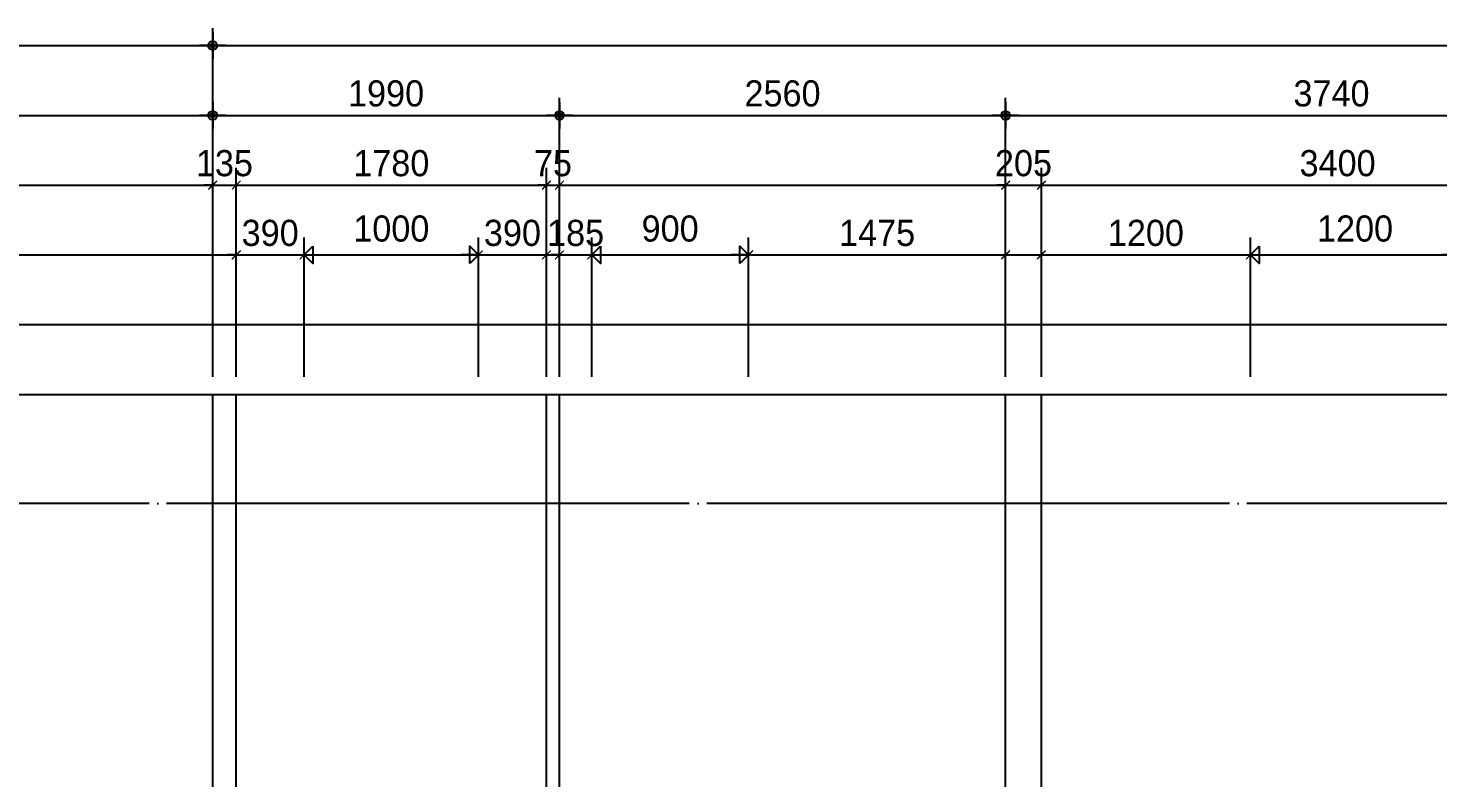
# Model space of a CAD drawing. Header units: millimetres. Extents: x -24416 to 92204, y -190080 to 23760.
# Drawn here: x 54175 to 62264, y -141087 to -136788 of the extents above; entities that cross this region are included whole.
import ezdxf

# ---------------------------------------------------------------- set-up
doc = ezdxf.new("R2010")
doc.units = ezdxf.units.MM
doc.header["$LTSCALE"] = 50
doc.linetypes.add('AUDIT_D_220706163347-0', pattern=[0])
doc.linetypes.add('CEN', pattern=[62, 60, -1, 0, -1])
doc.layers.get('defpoints').update_dxf_attribs({"color": 139})
for name, color, linetype in [('AA-XXXX-DIMS', 7, 'Continuous'), ('ARDM', 7, 'Continuous'), ('CEN_CON', 1, 'CEN'), ('DIM', 7, 'AUDIT_D_220706163347-0')]:
    doc.layers.add(name, color=color, linetype=linetype)
doc.layers.add('AA-XXXX-MC', color=153, linetype='AUDIT_D_220706163347-0', plot=False)
doc.styles.add('HAUD01', font='Dotum.ttf')
doc.styles.add('맑은고딕', font='malgun.ttf', dxfattribs={"width": 0.9})
doc.dimstyles.new('DIM-50', dxfattribs={"dimscale": 50, "dimtxt": 3, "dimasz": 1, "dimexe": 2, "dimexo": 2, "dimgap": 1, "dimtad": 1, "dimdec": 0, "dimzin": 0, "dimdsep": 46, "dimtxsty": '맑은고딕', "dimblk1": 'DIMDOT', "dimblk2": 'DIMDOT', "dimsah": 1, "dimcen": 0.09, "dimdle": 2, "dimclrd": 7, "dimclre": 7, "dimclrt": 3, "dimadec": 0, "dimazin": 0, "dimtfac": 1, "dimtdec": 0, "dimtix": 1, "dimtmove": 2, "dimatfit": 3, "dimldrblk": 'DIMDOT', "dimfxl": 1, "dimtolj": 1, "dimtzin": 0, "dimarcsym": 0})
doc.dimstyles.new('MCDIM-50', dxfattribs={"dimscale": 50, "dimtxt": 3, "dimasz": 1, "dimexe": 2, "dimexo": 2, "dimgap": 1, "dimtad": 1, "dimdec": 0, "dimzin": 0, "dimdsep": 46, "dimtxsty": '맑은고딕', "dimblk1": 'ARCHTICK', "dimblk2": 'ARCHTICK', "dimsah": 1, "dimcen": 0.09, "dimdle": 2, "dimclrd": 7, "dimclre": 7, "dimclrt": 3, "dimadec": 0, "dimazin": 0, "dimtfac": 1, "dimtdec": 0, "dimtix": 1, "dimtmove": 2, "dimatfit": 3, "dimldrblk": 'ARCHTICK', "dimfxl": 1, "dimtolj": 1, "dimtzin": 0, "dimarcsym": 0})
doc.dimstyles.new('외부100-win', dxfattribs={"dimscale": 50, "dimtxt": 3, "dimasz": 1, "dimexe": 2, "dimexo": 2.5, "dimgap": 1.5, "dimtad": 1, "dimdec": 0, "dimzin": 0, "dimdsep": 46, "dimtxsty": '맑은고딕', "dimblk": 'DO2-2', "dimblk1": 'DO2-2', "dimblk2": 'DIMDOT', "dimcen": 0.09, "dimdle": 2, "dimclrd": 7, "dimclre": 7, "dimclrt": 3, "dimadec": 0, "dimazin": 0, "dimtfac": 1, "dimtdec": 0, "dimtix": 1, "dimtmove": 2, "dimatfit": 3, "dimldrblk": 'DO2-2', "dimfxl": 1, "dimtolj": 1, "dimtzin": 0, "dimarcsym": 0})

# ---------------------------------------------------------------- blocks, each defined once
blk = doc.blocks.new('DIMDOT')
at = {"layer": 'AA-XXXX-DIMS'}
for p, q in [((-1.5, 0), (1.5, 0)), ((0, -1.5), (0, 1.5))]:
    blk.add_line(p, q, dxfattribs=at)
for radius in [0.5, 0.25]:
    blk.add_circle((0, 0), radius, dxfattribs=at)
blk = doc.blocks.new('*D320')
at = {"layer": 'defpoints', "color": 0, "transparency": 16777216}
for p in [(7069.9, -161048.2), (5079.9, -162648.2), (7069.9, -162648.2)]:
    blk.add_point(p, dxfattribs=at)
at = {"layer": 'DIM', "color": 7, "lineweight": -2, "transparency": 16777216}
for p, q in [((5079.9, -162548.2), (5079.9, -160948.2)), ((7069.9, -162548.2), (7069.9, -160948.2)), ((5129.9, -161048.2), (7019.9, -161048.2))]:
    blk.add_line(p, q, dxfattribs=at)
at = {"layer": 'DIM', "color": 7, "lineweight": -2, "transparency": 16777216, "xscale": 50, "yscale": 50, "zscale": 50, "rotation": 180}
blk.add_blockref('DIMDOT', (5079.9, -161048.2), dxfattribs=at)
at = {"layer": 'DIM', "color": 7, "lineweight": -2, "transparency": 16777216, "xscale": 50, "yscale": 50, "zscale": 50}
blk.add_blockref('DIMDOT', (7069.9, -161048.2), dxfattribs=at)
at = {"layer": 'DIM', "color": 3, "transparency": 16777216, "insert": (6074.9, -160923.1), "char_height": 150, "attachment_point": 5, "style": 'HAUD01'}
blk.add_mtext('\\A1;1990', dxfattribs=at)
blk = doc.blocks.new('*D321')
at = {"layer": 'defpoints', "color": 0, "transparency": 16777216}
for p in [(9629.9, -161048.2), (7069.9, -162648.2), (9629.9, -162648.2)]:
    blk.add_point(p, dxfattribs=at)
at = {"layer": 'DIM', "color": 7, "lineweight": -2, "transparency": 16777216}
for p, q in [((7069.9, -162548.2), (7069.9, -160948.2)), ((9629.9, -162548.2), (9629.9, -160948.2)), ((7119.9, -161048.2), (9579.9, -161048.2))]:
    blk.add_line(p, q, dxfattribs=at)
at = {"layer": 'DIM', "color": 7, "lineweight": -2, "transparency": 16777216, "xscale": 50, "yscale": 50, "zscale": 50, "rotation": 180}
blk.add_blockref('DIMDOT', (7069.9, -161048.2), dxfattribs=at)
at = {"layer": 'DIM', "color": 7, "lineweight": -2, "transparency": 16777216, "xscale": 50, "yscale": 50, "zscale": 50}
blk.add_blockref('DIMDOT', (9629.9, -161048.2), dxfattribs=at)
at = {"layer": 'DIM', "color": 3, "transparency": 16777216, "insert": (8349.9, -160923.1), "char_height": 150, "attachment_point": 5, "style": 'HAUD01'}
blk.add_mtext('\\A1;2560', dxfattribs=at)
blk = doc.blocks.new('*D322')
at = {"layer": 'defpoints', "color": 0, "transparency": 16777216}
for p in [(13369.9, -161048.2), (9629.9, -162648.2), (13369.9, -162648.2)]:
    blk.add_point(p, dxfattribs=at)
at = {"layer": 'DIM', "color": 7, "lineweight": -2, "transparency": 16777216}
for p, q in [((9629.9, -162548.2), (9629.9, -160948.2)), ((13369.9, -162548.2), (13369.9, -160948.2)), ((9679.9, -161048.2), (13319.9, -161048.2))]:
    blk.add_line(p, q, dxfattribs=at)
at = {"layer": 'DIM', "color": 7, "lineweight": -2, "transparency": 16777216, "xscale": 50, "yscale": 50, "zscale": 50, "rotation": 180}
blk.add_blockref('DIMDOT', (9629.9, -161048.2), dxfattribs=at)
at = {"layer": 'DIM', "color": 7, "lineweight": -2, "transparency": 16777216, "xscale": 50, "yscale": 50, "zscale": 50}
blk.add_blockref('DIMDOT', (13369.9, -161048.2), dxfattribs=at)
at = {"layer": 'DIM', "color": 3, "transparency": 16777216, "insert": (11499.9, -160923.1), "char_height": 150, "attachment_point": 5, "style": 'HAUD01'}
blk.add_mtext('\\A1;3740', dxfattribs=at)
blk = doc.blocks.new('*D332')
at = {"layer": 'defpoints', "color": 0, "transparency": 16777216}
for p in [(30339.9, -160648.2), (5079.9, -162648.2), (30339.9, -162648.2)]:
    blk.add_point(p, dxfattribs=at)
at = {"layer": 'DIM', "color": 7, "lineweight": -2, "transparency": 16777216}
for p, q in [((5079.9, -162548.2), (5079.9, -160548.2)), ((30339.9, -162548.2), (30339.9, -160548.2)), ((5129.9, -160648.2), (30289.9, -160648.2))]:
    blk.add_line(p, q, dxfattribs=at)
at = {"layer": 'DIM', "color": 7, "lineweight": -2, "transparency": 16777216, "xscale": 50, "yscale": 50, "zscale": 50, "rotation": 180}
blk.add_blockref('DIMDOT', (5079.9, -160648.2), dxfattribs=at)
at = {"layer": 'DIM', "color": 7, "lineweight": -2, "transparency": 16777216, "xscale": 50, "yscale": 50, "zscale": 50}
blk.add_blockref('DIMDOT', (30339.9, -160648.2), dxfattribs=at)
at = {"layer": 'DIM', "color": 3, "transparency": 16777216, "insert": (17709.9, -160523.1), "char_height": 150, "attachment_point": 5, "style": 'HAUD01'}
blk.add_mtext('\\A1;25260', dxfattribs=at)
blk = doc.blocks.new('_ArchTick')
at = {"color": 0, "linetype": 'ByBlock', "const_width": 0.15}
blk.add_lwpolyline([(-0.5, -0.5), (0.5, 0.5)], dxfattribs=at)
blk = doc.blocks.new('*D333')
at = {"layer": 'defpoints', "color": 0, "linetype": 'ByBlock', "transparency": 16777216}
for p in [(5214.9, -161448.2), (5079.9, -162648.2), (5214.9, -162648.2)]:
    blk.add_point(p, dxfattribs=at)
at = {"layer": 'DIM', "color": 7, "linetype": 'ByBlock', "lineweight": -2, "transparency": 16777216}
for p, q in [((5079.9, -162548.2), (5079.9, -161348.2)), ((5214.9, -162548.2), (5214.9, -161348.2)), ((5079.9, -161448.2), (5029.9, -161448.2)), ((5079.9, -161448.2), (5214.9, -161448.2)), ((5214.9, -161448.2), (5264.9, -161448.2))]:
    blk.add_line(p, q, dxfattribs=at)
at = {"layer": 'DIM', "color": 7, "linetype": 'ByBlock', "lineweight": -2, "transparency": 16777216, "xscale": 50, "yscale": 50, "zscale": 50}
blk.add_blockref('_ArchTick', (5079.9, -161448.2), dxfattribs=at)
at = {"layer": 'DIM', "color": 7, "linetype": 'ByBlock', "lineweight": -2, "transparency": 16777216, "xscale": 50, "yscale": 50, "zscale": 50, "rotation": 180}
blk.add_blockref('_ArchTick', (5214.9, -161448.2), dxfattribs=at)
at = {"layer": 'DIM', "color": 3, "linetype": 'ByBlock', "transparency": 16777216, "insert": (5147.4, -161323.1), "char_height": 150, "attachment_point": 5, "style": 'HAUD01'}
blk.add_mtext('\\A1;135', dxfattribs=at)
blk = doc.blocks.new('*D334')
at = {"layer": 'defpoints', "color": 0, "linetype": 'ByBlock', "transparency": 16777216}
for p in [(6994.9, -161448.2), (5214.9, -162648.2), (6994.9, -162648.2)]:
    blk.add_point(p, dxfattribs=at)
at = {"layer": 'DIM', "color": 7, "linetype": 'ByBlock', "lineweight": -2, "transparency": 16777216}
for p, q in [((5214.9, -162548.2), (5214.9, -161348.2)), ((6994.9, -162548.2), (6994.9, -161348.2)), ((5114.9, -161448.2), (7094.9, -161448.2))]:
    blk.add_line(p, q, dxfattribs=at)
at = {"layer": 'DIM', "color": 7, "linetype": 'ByBlock', "lineweight": -2, "transparency": 16777216, "xscale": 50, "yscale": 50, "zscale": 50, "rotation": 180}
blk.add_blockref('_ArchTick', (5214.9, -161448.2), dxfattribs=at)
at = {"layer": 'DIM', "color": 7, "linetype": 'ByBlock', "lineweight": -2, "transparency": 16777216, "xscale": 50, "yscale": 50, "zscale": 50}
blk.add_blockref('_ArchTick', (6994.9, -161448.2), dxfattribs=at)
at = {"layer": 'DIM', "color": 3, "linetype": 'ByBlock', "transparency": 16777216, "insert": (6104.9, -161323.1), "char_height": 150, "attachment_point": 5, "style": 'HAUD01'}
blk.add_mtext('\\A1;1780', dxfattribs=at)
blk = doc.blocks.new('*D335')
at = {"layer": 'defpoints', "color": 0, "linetype": 'ByBlock', "transparency": 16777216}
for p in [(7069.9, -161448.2), (6994.9, -162648.2), (7069.9, -162648.2)]:
    blk.add_point(p, dxfattribs=at)
at = {"layer": 'DIM', "color": 7, "linetype": 'ByBlock', "lineweight": -2, "transparency": 16777216}
for p, q in [((6994.9, -162548.2), (6994.9, -161348.2)), ((7069.9, -162548.2), (7069.9, -161348.2)), ((6994.9, -161448.2), (6944.9, -161448.2)), ((6994.9, -161448.2), (7069.9, -161448.2)), ((7069.9, -161448.2), (7119.9, -161448.2))]:
    blk.add_line(p, q, dxfattribs=at)
at = {"layer": 'DIM', "color": 7, "linetype": 'ByBlock', "lineweight": -2, "transparency": 16777216, "xscale": 50, "yscale": 50, "zscale": 50}
blk.add_blockref('_ArchTick', (6994.9, -161448.2), dxfattribs=at)
at = {"layer": 'DIM', "color": 7, "linetype": 'ByBlock', "lineweight": -2, "transparency": 16777216, "xscale": 50, "yscale": 50, "zscale": 50, "rotation": 180}
blk.add_blockref('_ArchTick', (7069.9, -161448.2), dxfattribs=at)
at = {"layer": 'DIM', "color": 3, "linetype": 'ByBlock', "transparency": 16777216, "insert": (7032.4, -161323.1), "char_height": 150, "attachment_point": 5, "style": 'HAUD01'}
blk.add_mtext('\\A1;75', dxfattribs=at)
blk = doc.blocks.new('*D336')
at = {"layer": 'defpoints', "color": 0, "linetype": 'ByBlock', "transparency": 16777216}
for p in [(9834.9, -161448.2), (9629.9, -162648.2), (9834.9, -162648.2)]:
    blk.add_point(p, dxfattribs=at)
at = {"layer": 'DIM', "color": 7, "linetype": 'ByBlock', "lineweight": -2, "transparency": 16777216}
for p, q in [((9629.9, -162548.2), (9629.9, -161348.2)), ((9834.9, -162548.2), (9834.9, -161348.2)), ((9629.9, -161448.2), (9579.9, -161448.2)), ((9629.9, -161448.2), (9834.9, -161448.2)), ((9834.9, -161448.2), (9884.9, -161448.2))]:
    blk.add_line(p, q, dxfattribs=at)
at = {"layer": 'DIM', "color": 7, "linetype": 'ByBlock', "lineweight": -2, "transparency": 16777216, "xscale": 50, "yscale": 50, "zscale": 50}
blk.add_blockref('_ArchTick', (9629.9, -161448.2), dxfattribs=at)
at = {"layer": 'DIM', "color": 7, "linetype": 'ByBlock', "lineweight": -2, "transparency": 16777216, "xscale": 50, "yscale": 50, "zscale": 50, "rotation": 180}
blk.add_blockref('_ArchTick', (9834.9, -161448.2), dxfattribs=at)
at = {"layer": 'DIM', "color": 3, "linetype": 'ByBlock', "transparency": 16777216, "insert": (9732.4, -161323.1), "char_height": 150, "attachment_point": 5, "style": 'HAUD01'}
blk.add_mtext('\\A1;205', dxfattribs=at)
blk = doc.blocks.new('*D337')
at = {"layer": 'defpoints', "color": 0, "linetype": 'ByBlock', "transparency": 16777216}
for p in [(13234.9, -161448.2), (9834.9, -162648.2), (13234.9, -162648.2)]:
    blk.add_point(p, dxfattribs=at)
at = {"layer": 'DIM', "color": 7, "linetype": 'ByBlock', "lineweight": -2, "transparency": 16777216}
for p, q in [((9834.9, -162548.2), (9834.9, -161348.2)), ((13234.9, -162548.2), (13234.9, -161348.2)), ((9734.9, -161448.2), (13334.9, -161448.2))]:
    blk.add_line(p, q, dxfattribs=at)
at = {"layer": 'DIM', "color": 7, "linetype": 'ByBlock', "lineweight": -2, "transparency": 16777216, "xscale": 50, "yscale": 50, "zscale": 50, "rotation": 180}
blk.add_blockref('_ArchTick', (9834.9, -161448.2), dxfattribs=at)
at = {"layer": 'DIM', "color": 7, "linetype": 'ByBlock', "lineweight": -2, "transparency": 16777216, "xscale": 50, "yscale": 50, "zscale": 50}
blk.add_blockref('_ArchTick', (13234.9, -161448.2), dxfattribs=at)
at = {"layer": 'DIM', "color": 3, "linetype": 'ByBlock', "transparency": 16777216, "insert": (11534.9, -161323.1), "char_height": 150, "attachment_point": 5, "style": 'HAUD01'}
blk.add_mtext('\\A1;3400', dxfattribs=at)
blk = doc.blocks.new('*D354')
at = {"layer": 'defpoints', "color": 0, "linetype": 'ByBlock', "transparency": 16777216}
for p in [(5604.9, -161848.2), (5214.9, -162648.2), (5604.9, -162648.2)]:
    blk.add_point(p, dxfattribs=at)
at = {"layer": 'DIM', "color": 7, "linetype": 'ByBlock', "lineweight": -2, "transparency": 16777216}
for p, q in [((5214.9, -162548.2), (5214.9, -161748.2)), ((5604.9, -162548.2), (5604.9, -161748.2)), ((5214.9, -161848.2), (5164.9, -161848.2)), ((5214.9, -161848.2), (5604.9, -161848.2)), ((5604.9, -161848.2), (5654.9, -161848.2))]:
    blk.add_line(p, q, dxfattribs=at)
at = {"layer": 'DIM', "color": 7, "linetype": 'ByBlock', "lineweight": -2, "transparency": 16777216, "xscale": 50, "yscale": 50, "zscale": 50}
blk.add_blockref('_ArchTick', (5214.9, -161848.2), dxfattribs=at)
at = {"layer": 'DIM', "color": 7, "linetype": 'ByBlock', "lineweight": -2, "transparency": 16777216, "xscale": 50, "yscale": 50, "zscale": 50, "rotation": 180}
blk.add_blockref('_ArchTick', (5604.9, -161848.2), dxfattribs=at)
at = {"layer": 'DIM', "color": 3, "linetype": 'ByBlock', "transparency": 16777216, "insert": (5409.9, -161723.1), "char_height": 150, "attachment_point": 5, "style": 'HAUD01'}
blk.add_mtext('\\A1;390', dxfattribs=at)
blk = doc.blocks.new('DO2-2')
at = {"layer": 'ARDM'}
blk.add_line((0, 0), (-2, 0), dxfattribs=at)
blk.add_lwpolyline([(-1, -1), (-1, 1), (0, 0)], close=True, dxfattribs=at)
blk = doc.blocks.new('*D355')
at = {"layer": 'defpoints', "color": 0, "linetype": 'ByBlock', "transparency": 16777216}
for p in [(6604.9, -161848.2), (5604.9, -162648.2), (6604.9, -162648.2)]:
    blk.add_point(p, dxfattribs=at)
at = {"layer": 'DIM', "color": 7, "linetype": 'ByBlock', "lineweight": -2, "transparency": 16777216}
for p, q in [((5604.9, -162523.2), (5604.9, -161748.2)), ((6604.9, -162523.2), (6604.9, -161748.2)), ((5654.9, -161848.2), (6554.9, -161848.2))]:
    blk.add_line(p, q, dxfattribs=at)
at = {"layer": 'DIM', "color": 7, "linetype": 'ByBlock', "lineweight": -2, "transparency": 16777216, "xscale": 50, "yscale": 50, "zscale": 50, "rotation": 180}
blk.add_blockref('DO2-2', (5604.9, -161848.2), dxfattribs=at)
at = {"layer": 'DIM', "color": 7, "linetype": 'ByBlock', "lineweight": -2, "transparency": 16777216, "xscale": 50, "yscale": 50, "zscale": 50}
blk.add_blockref('DO2-2', (6604.9, -161848.2), dxfattribs=at)
at = {"layer": 'DIM', "color": 3, "linetype": 'ByBlock', "transparency": 16777216, "insert": (6104.9, -161698.1), "char_height": 150, "attachment_point": 5, "style": 'HAUD01'}
blk.add_mtext('\\A1;1000', dxfattribs=at)
blk = doc.blocks.new('*D356')
at = {"layer": 'defpoints', "color": 0, "linetype": 'ByBlock', "transparency": 16777216}
for p in [(6994.9, -161848.2), (6604.9, -162648.2), (6994.9, -162648.2)]:
    blk.add_point(p, dxfattribs=at)
at = {"layer": 'DIM', "color": 7, "linetype": 'ByBlock', "lineweight": -2, "transparency": 16777216}
for p, q in [((6604.9, -162548.2), (6604.9, -161748.2)), ((6994.9, -162548.2), (6994.9, -161748.2)), ((6604.9, -161848.2), (6554.9, -161848.2)), ((6604.9, -161848.2), (6994.9, -161848.2)), ((6994.9, -161848.2), (7044.9, -161848.2))]:
    blk.add_line(p, q, dxfattribs=at)
at = {"layer": 'DIM', "color": 7, "linetype": 'ByBlock', "lineweight": -2, "transparency": 16777216, "xscale": 50, "yscale": 50, "zscale": 50}
blk.add_blockref('_ArchTick', (6604.9, -161848.2), dxfattribs=at)
at = {"layer": 'DIM', "color": 7, "linetype": 'ByBlock', "lineweight": -2, "transparency": 16777216, "xscale": 50, "yscale": 50, "zscale": 50, "rotation": 180}
blk.add_blockref('_ArchTick', (6994.9, -161848.2), dxfattribs=at)
at = {"layer": 'DIM', "color": 3, "linetype": 'ByBlock', "transparency": 16777216, "insert": (6799.9, -161723.1), "char_height": 150, "attachment_point": 5, "style": 'HAUD01'}
blk.add_mtext('\\A1;390', dxfattribs=at)
blk = doc.blocks.new('*D357')
at = {"layer": 'defpoints', "color": 0, "linetype": 'ByBlock', "transparency": 16777216}
for p in [(7254.9, -161848.2), (7069.9, -162648.2), (7254.9, -162648.2)]:
    blk.add_point(p, dxfattribs=at)
at = {"layer": 'DIM', "color": 7, "linetype": 'ByBlock', "lineweight": -2, "transparency": 16777216}
for p, q in [((7069.9, -162548.2), (7069.9, -161748.2)), ((7254.9, -162548.2), (7254.9, -161748.2)), ((7069.9, -161848.2), (7019.9, -161848.2)), ((7069.9, -161848.2), (7254.9, -161848.2)), ((7254.9, -161848.2), (7304.9, -161848.2))]:
    blk.add_line(p, q, dxfattribs=at)
at = {"layer": 'DIM', "color": 7, "linetype": 'ByBlock', "lineweight": -2, "transparency": 16777216, "xscale": 50, "yscale": 50, "zscale": 50}
blk.add_blockref('_ArchTick', (7069.9, -161848.2), dxfattribs=at)
at = {"layer": 'DIM', "color": 7, "linetype": 'ByBlock', "lineweight": -2, "transparency": 16777216, "xscale": 50, "yscale": 50, "zscale": 50, "rotation": 180}
blk.add_blockref('_ArchTick', (7254.9, -161848.2), dxfattribs=at)
at = {"layer": 'DIM', "color": 3, "linetype": 'ByBlock', "transparency": 16777216, "insert": (7162.4, -161723.1), "char_height": 150, "attachment_point": 5, "style": 'HAUD01'}
blk.add_mtext('\\A1;185', dxfattribs=at)
blk = doc.blocks.new('*D358')
at = {"layer": 'defpoints', "color": 0, "linetype": 'ByBlock', "transparency": 16777216}
for p in [(8154.9, -161848.2), (7254.9, -162648.2), (8154.9, -162648.2)]:
    blk.add_point(p, dxfattribs=at)
at = {"layer": 'DIM', "color": 7, "linetype": 'ByBlock', "lineweight": -2, "transparency": 16777216}
for p, q in [((7254.9, -162523.2), (7254.9, -161748.2)), ((8154.9, -162523.2), (8154.9, -161748.2)), ((7304.9, -161848.2), (8104.9, -161848.2))]:
    blk.add_line(p, q, dxfattribs=at)
at = {"layer": 'DIM', "color": 7, "linetype": 'ByBlock', "lineweight": -2, "transparency": 16777216, "xscale": 50, "yscale": 50, "zscale": 50, "rotation": 180}
blk.add_blockref('DO2-2', (7254.9, -161848.2), dxfattribs=at)
at = {"layer": 'DIM', "color": 7, "linetype": 'ByBlock', "lineweight": -2, "transparency": 16777216, "xscale": 50, "yscale": 50, "zscale": 50}
blk.add_blockref('DO2-2', (8154.9, -161848.2), dxfattribs=at)
at = {"layer": 'DIM', "color": 3, "linetype": 'ByBlock', "transparency": 16777216, "insert": (7704.9, -161698.1), "char_height": 150, "attachment_point": 5, "style": 'HAUD01'}
blk.add_mtext('\\A1;900', dxfattribs=at)
blk = doc.blocks.new('*D359')
at = {"layer": 'defpoints', "color": 0, "linetype": 'ByBlock', "transparency": 16777216}
for p in [(9629.9, -161848.2), (8154.9, -162648.2), (9629.9, -162648.2)]:
    blk.add_point(p, dxfattribs=at)
at = {"layer": 'DIM', "color": 7, "linetype": 'ByBlock', "lineweight": -2, "transparency": 16777216}
for p, q in [((8154.9, -162548.2), (8154.9, -161748.2)), ((9629.9, -162548.2), (9629.9, -161748.2)), ((8054.9, -161848.2), (9729.9, -161848.2))]:
    blk.add_line(p, q, dxfattribs=at)
at = {"layer": 'DIM', "color": 7, "linetype": 'ByBlock', "lineweight": -2, "transparency": 16777216, "xscale": 50, "yscale": 50, "zscale": 50, "rotation": 180}
blk.add_blockref('_ArchTick', (8154.9, -161848.2), dxfattribs=at)
at = {"layer": 'DIM', "color": 7, "linetype": 'ByBlock', "lineweight": -2, "transparency": 16777216, "xscale": 50, "yscale": 50, "zscale": 50}
blk.add_blockref('_ArchTick', (9629.9, -161848.2), dxfattribs=at)
at = {"layer": 'DIM', "color": 3, "linetype": 'ByBlock', "transparency": 16777216, "insert": (8892.4, -161723.1), "char_height": 150, "attachment_point": 5, "style": 'HAUD01'}
blk.add_mtext('\\A1;1475', dxfattribs=at)
blk = doc.blocks.new('*D360')
at = {"layer": 'defpoints', "color": 0, "linetype": 'ByBlock', "transparency": 16777216}
for p in [(11034.9, -161848.2), (9834.9, -162648.2), (11034.9, -162648.2)]:
    blk.add_point(p, dxfattribs=at)
at = {"layer": 'DIM', "color": 7, "linetype": 'ByBlock', "lineweight": -2, "transparency": 16777216}
for p, q in [((9834.9, -162548.2), (9834.9, -161748.2)), ((11034.9, -162548.2), (11034.9, -161748.2)), ((9734.9, -161848.2), (11134.9, -161848.2))]:
    blk.add_line(p, q, dxfattribs=at)
at = {"layer": 'DIM', "color": 7, "linetype": 'ByBlock', "lineweight": -2, "transparency": 16777216, "xscale": 50, "yscale": 50, "zscale": 50, "rotation": 180}
blk.add_blockref('_ArchTick', (9834.9, -161848.2), dxfattribs=at)
at = {"layer": 'DIM', "color": 7, "linetype": 'ByBlock', "lineweight": -2, "transparency": 16777216, "xscale": 50, "yscale": 50, "zscale": 50}
blk.add_blockref('_ArchTick', (11034.9, -161848.2), dxfattribs=at)
at = {"layer": 'DIM', "color": 3, "linetype": 'ByBlock', "transparency": 16777216, "insert": (10434.9, -161723.1), "char_height": 150, "attachment_point": 5, "style": 'HAUD01'}
blk.add_mtext('\\A1;1200', dxfattribs=at)
blk = doc.blocks.new('*D361')
at = {"layer": 'defpoints', "color": 0, "linetype": 'ByBlock', "transparency": 16777216}
for p in [(12234.9, -161848.2), (11034.9, -162648.2), (12234.9, -162648.2)]:
    blk.add_point(p, dxfattribs=at)
at = {"layer": 'DIM', "color": 7, "linetype": 'ByBlock', "lineweight": -2, "transparency": 16777216}
for p, q in [((11034.9, -162523.2), (11034.9, -161748.2)), ((12234.9, -162523.2), (12234.9, -161748.2)), ((11084.9, -161848.2), (12184.9, -161848.2))]:
    blk.add_line(p, q, dxfattribs=at)
at = {"layer": 'DIM', "color": 7, "linetype": 'ByBlock', "lineweight": -2, "transparency": 16777216, "xscale": 50, "yscale": 50, "zscale": 50, "rotation": 180}
blk.add_blockref('DO2-2', (11034.9, -161848.2), dxfattribs=at)
at = {"layer": 'DIM', "color": 7, "linetype": 'ByBlock', "lineweight": -2, "transparency": 16777216, "xscale": 50, "yscale": 50, "zscale": 50}
blk.add_blockref('DO2-2', (12234.9, -161848.2), dxfattribs=at)
at = {"layer": 'DIM', "color": 3, "linetype": 'ByBlock', "transparency": 16777216, "insert": (11634.9, -161698.1), "char_height": 150, "attachment_point": 5, "style": 'HAUD01'}
blk.add_mtext('\\A1;1200', dxfattribs=at)
blk = doc.blocks.new('DIM-1108')
at = {"layer": 'DIM'}
for base, p1, p2, picture, middle in [((30339.9, -160648.2), (5079.9, -162648.2), (30339.9, -162648.2), '*D332', (17709.9, -160523.1)), ((7069.9, -161048.2), (5079.9, -162648.2), (7069.9, -162648.2), '*D320', (6074.9, -160923.1)), ((9629.9, -161048.2), (7069.9, -162648.2), (9629.9, -162648.2), '*D321', (8349.9, -160923.1)), ((13369.9, -161048.2), (9629.9, -162648.2), (13369.9, -162648.2), '*D322', (11499.9, -160923.1))]:
    dim = blk.add_linear_dim(base=base, p1=p1, p2=p2, dimstyle='DIM-50', override={"dimscale": 50, "dimtxsty": 'HAUD01'}, dxfattribs=at)
    dim.commit()
    dim.dimension.update_dxf_attribs({"geometry": picture, "text_midpoint": middle})
at = {"layer": 'DIM', "linetype": 'ByBlock'}
for base, p1, p2, dimstyle, picture, middle in [((5214.9, -161448.2), (5079.9, -162648.2), (5214.9, -162648.2), 'MCDIM-50', '*D333', (5147.4, -161323.1)), ((6994.9, -161448.2), (5214.9, -162648.2), (6994.9, -162648.2), 'MCDIM-50', '*D334', (6104.9, -161323.1)), ((7069.9, -161448.2), (6994.9, -162648.2), (7069.9, -162648.2), 'MCDIM-50', '*D335', (7032.4, -161323.1)), ((9834.9, -161448.2), (9629.9, -162648.2), (9834.9, -162648.2), 'MCDIM-50', '*D336', (9732.4, -161323.1)), ((13234.9, -161448.2), (9834.9, -162648.2), (13234.9, -162648.2), 'MCDIM-50', '*D337', (11534.9, -161323.1)), ((6604.9, -161848.2), (5604.9, -162648.2), (6604.9, -162648.2), '외부100-win', '*D355', (6104.9, -161698.1)), ((8154.9, -161848.2), (7254.9, -162648.2), (8154.9, -162648.2), '외부100-win', '*D358', (7704.9, -161698.1)), ((12234.9, -161848.2), (11034.9, -162648.2), (12234.9, -162648.2), '외부100-win', '*D361', (11634.9, -161698.1)), ((5604.9, -161848.2), (5214.9, -162648.2), (5604.9, -162648.2), 'MCDIM-50', '*D354', (5409.9, -161723.1)), ((6994.9, -161848.2), (6604.9, -162648.2), (6994.9, -162648.2), 'MCDIM-50', '*D356', (6799.9, -161723.1)), ((7254.9, -161848.2), (7069.9, -162648.2), (7254.9, -162648.2), 'MCDIM-50', '*D357', (7162.4, -161723.1)), ((9629.9, -161848.2), (8154.9, -162648.2), (9629.9, -162648.2), 'MCDIM-50', '*D359', (8892.4, -161723.1)), ((11034.9, -161848.2), (9834.9, -162648.2), (11034.9, -162648.2), 'MCDIM-50', '*D360', (10434.9, -161723.1))]:
    dim = blk.add_linear_dim(base=base, p1=p1, p2=p2, dimstyle=dimstyle, override={"dimtxsty": 'HAUD01'}, dxfattribs=at)
    dim.commit()
    dim.dimension.update_dxf_attribs({"geometry": picture, "text_midpoint": middle})

msp = doc.modelspace()

# ---------------------------------------------------------------- linework, layer by layer
at = {"layer": 'AA-XXXX-MC'}
for p, q in [((55368.8, -141678.2), (55368.8, -138888.2)), ((57148.8, -141678.2), (57148.8, -138888.2)), ((59988.8, -141678.2), (59988.8, -138888.2))]:
    msp.add_line(p, q, dxfattribs=at)
at = {"layer": 'CEN_CON'}
for p, q in [((55233.8, -141678.2), (55233.8, -138888.2)), ((57223.8, -141678.2), (57223.8, -138888.2)), ((59783.8, -141678.2), (59783.8, -138888.2)), ((64168.8, -139513.2), (53582.7, -139513.2))]:
    msp.add_line(p, q, dxfattribs=at)
at = {"layer": 'defpoints'}
for points in [[(51582.7, -136888.2), (87098.8, -136888.2), (87098.8, -154613.2), (51582.7, -154613.2)], [(51982.7, -137288.2), (86698.8, -137288.2), (86698.8, -154213.2), (51982.7, -154213.2)], [(52382.7, -137688.2), (86298.8, -137688.2), (86298.8, -153813.2), (52382.7, -153813.2)], [(52782.7, -138088.2), (85898.8, -138088.2), (85898.8, -153413.2), (52782.7, -153413.2)], [(53182.7, -138488.2), (85498.8, -138488.2), (85498.8, -153013.2), (53182.7, -153013.2)], [(53582.7, -138888.2), (85098.8, -138888.2), (85098.8, -152613.2), (53582.7, -152613.2)]]:
    msp.add_lwpolyline(points, close=True, dxfattribs=at)

# ---------------------------------------------------------------- block references
msp.add_blockref('DIM-1108', (50153.9, 23760))

doc.saveas('drawing.dxf')
